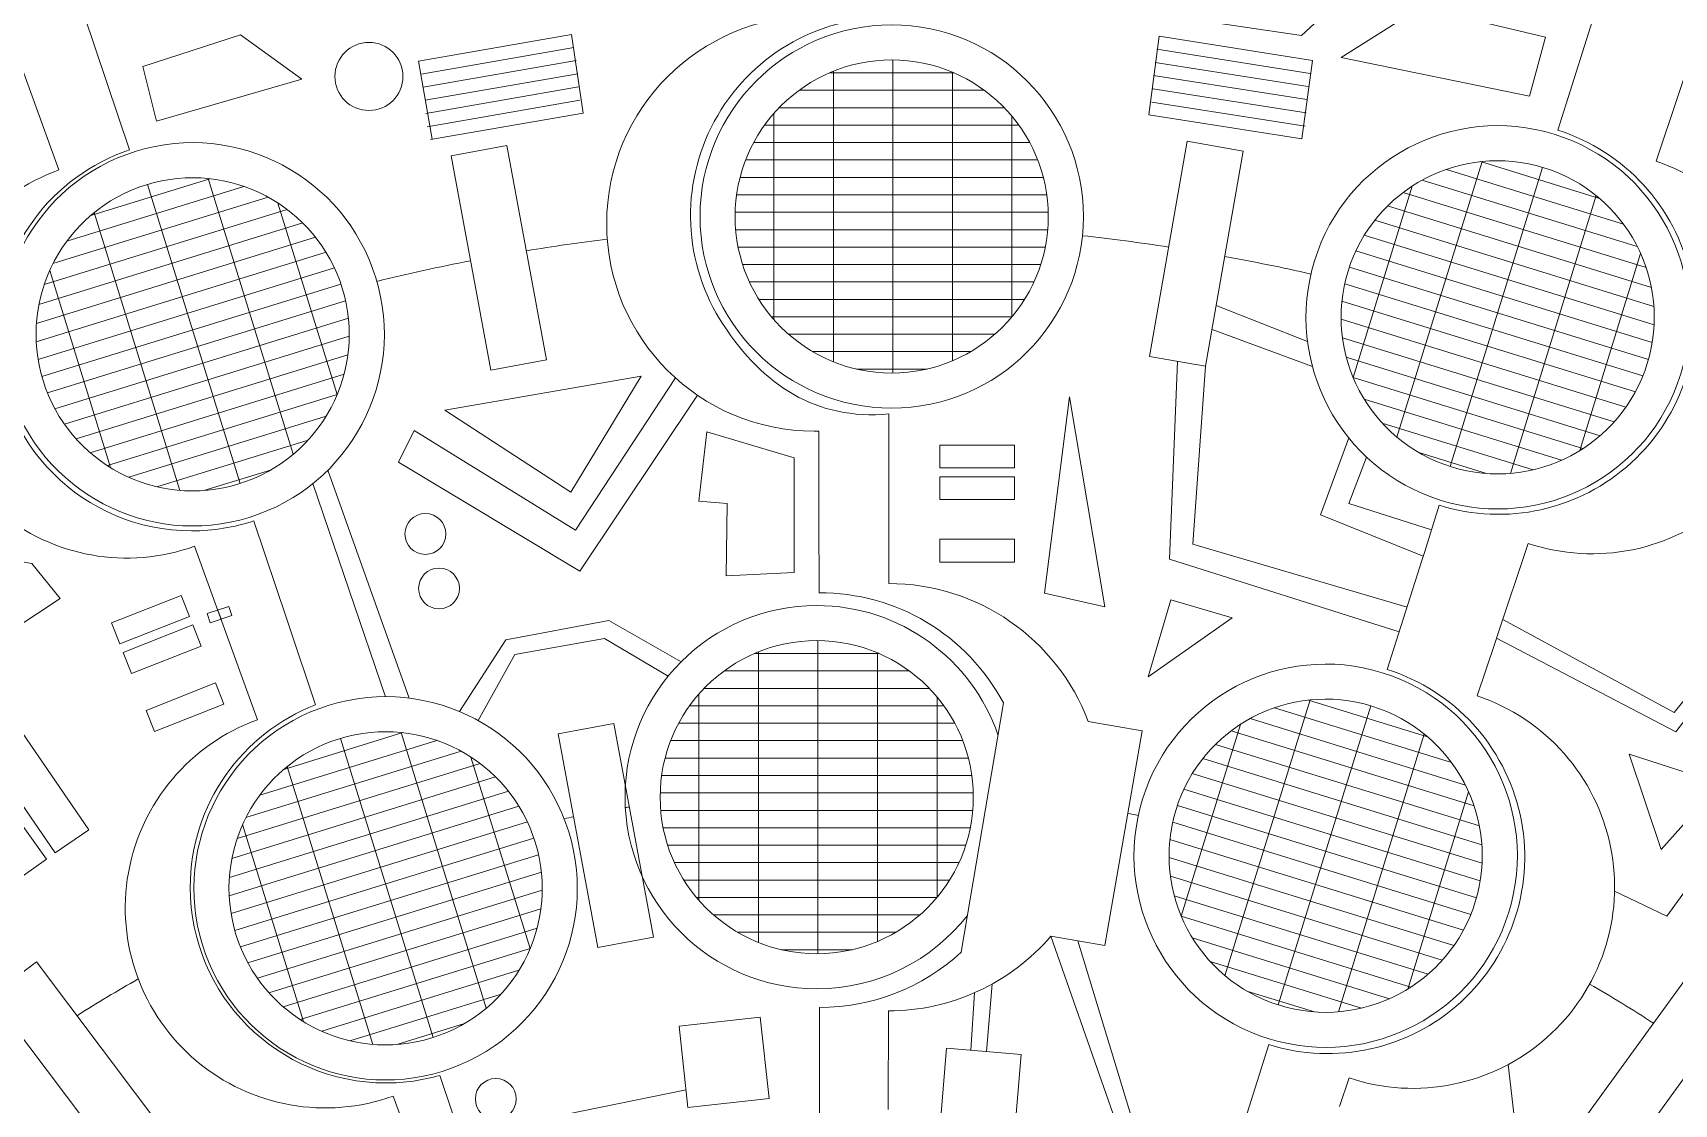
# Model space of a CAD drawing. Header units: millimetres. Extents: x -182 to 179, y -139 to 136.
# Drawn here: x -51 to 44.7, y 39.9 to 102.3 of the extents above; entities that cross this region are included whole.
import ezdxf

# ---------------------------------------------------------------- set-up
doc = ezdxf.new("R2010")
doc.units = ezdxf.units.MM
doc.header["$MEASUREMENT"] = 0
doc.layers.add('Layer 1', color=7, linetype='Continuous')

msp = doc.modelspace()

# ---------------------------------------------------------------- linework, layer by layer
at = {"layer": 'Layer 1', "color": 5, "lineweight": 9}
for points in [[(1.836, 76.9655), (6.2016, 76.9655), (6.2016, 78.2883), (1.836, 78.2883), (1.836, 76.9655)], [(1.836, 75.1135), (6.2016, 75.1135), (6.2016, 76.4363), (1.836, 76.4363), (1.836, 75.1135)], [(1.836, 71.4755), (6.2016, 71.4755), (6.2016, 72.7983), (1.836, 72.7983), (1.836, 71.4755)]]:
    msp.add_lwpolyline(points, close=True, dxfattribs=at)
at = {"layer": 'Layer 1', "color": 1, "lineweight": 9}
for centre, major_axis in [((-0.9599, 91.6205), (0, 11.1719)), ((-0.9599, 91.6205), (0, 9.1282)), ((-5.3315, 57.764), (0, 9.1282))]:
    msp.add_ellipse(centre, major_axis=major_axis, ratio=1, dxfattribs=at)
at = {"layer": 'Layer 1', "color": 5, "lineweight": 9}
for centre, major_axis in [((-31.4354, 99.7856), (0, 1.9844)), ((-28.1432, 73.1103), (0, 1.1906)), ((-27.3494, 69.9353), (0, 1.1906)), ((-24.0421, 40.1696), (0, 1.1906))]:
    msp.add_ellipse(centre, major_axis=major_axis, ratio=1, dxfattribs=at)
at = {"layer": 'Layer 1', "lineweight": 9}
for points, knots in [([(-5.2017, 74.6745), (-5.2017, 74.6745), (-5.206, 79.1082), (-5.206, 79.1082), (-5.206, 79.1082), (-5.2944, 79.1063), (-5.383, 79.1048), (-5.4719, 79.1048), (-5.4719, 79.1048), (-12.1571, 79.1048), (-17.5765, 84.5242), (-17.5765, 91.2094), (-17.5765, 91.2094), (-17.5765, 97.8946), (-12.1571, 103.314), (-5.4719, 103.314), (-5.4719, 103.314), (-5.3908, 103.314), (-5.3102, 103.3125), (-5.2295, 103.3109), (-5.2295, 103.3109), (-5.2295, 103.3109), (-5.2374, 111.4887), (-5.2374, 111.4887)], [0, 0, 0, 0, 0.1428571, 0.1428571, 0.1428571, 0.1428571, 0.2857143, 0.2857143, 0.2857143, 0.2857143, 0.4285714, 0.4285714, 0.4285714, 0.4285714, 0.5714286, 0.5714286, 0.5714286, 0.5714286, 0.7142857, 0.7142857, 0.7142857, 0.7142857, 1, 1, 1, 1]), ([(-1.1049, 111.5197), (-1.1049, 111.5197), (-1.1113, 103.2419), (-1.1113, 103.2419), (-1.1113, 103.2419), (-5.3666, 103.2453), (-9.2801, 100.9118), (-11.3005, 97.1667), (-11.3005, 97.1667), (-13.3208, 93.4217), (-13.1217, 88.8696), (-10.782, 85.3153), (-10.782, 85.3153), (-8.4424, 81.7609), (-5.3679, 79.7332), (-1.1291, 80.1079), (-1.1291, 80.1079), (-1.1291, 80.1079), (-1.1322, 76.1914), (-1.1322, 76.1914)], [0, 0, 0, 0, 0.1666667, 0.1666667, 0.1666667, 0.1666667, 0.3333333, 0.3333333, 0.3333333, 0.3333333, 0.5, 0.5, 0.5, 0.5, 0.6666667, 0.6666667, 0.6666667, 0.6666667, 1, 1, 1, 1]), ([(40.3827, 104.604), (40.3827, 104.604), (37.8692, 96.6503), (37.8692, 96.6503), (37.8692, 96.6503), (41.7742, 95.4162), (44.7241, 92.1927), (45.6079, 88.1938), (45.6079, 88.1938), (46.4918, 84.195), (45.1751, 80.0285), (42.1538, 77.2637), (42.1538, 77.2637), (39.1327, 74.499), (34.8661, 73.5559), (30.961, 74.7899), (30.961, 74.7899), (30.961, 74.7899), (30.1087, 72.0927), (30.1087, 72.0927)], [0, 0, 0, 0, 0.1666667, 0.1666667, 0.1666667, 0.1666667, 0.3333333, 0.3333333, 0.3333333, 0.3333333, 0.5, 0.5, 0.5, 0.5, 0.6666667, 0.6666667, 0.6666667, 0.6666667, 1, 1, 1, 1]), ([(-48.0522, 103.4205), (-48.0522, 103.4205), (-45.397, 95.5042), (-45.397, 95.5042), (-45.397, 95.5042), (-49.9162, 93.9891), (-53.1726, 89.7205), (-53.1726, 84.6911), (-53.1726, 84.6911), (-53.1726, 78.3937), (-48.0676, 73.2887), (-41.7702, 73.2887), (-41.7702, 73.2887), (-40.5022, 73.2887), (-39.2827, 73.4961), (-38.1434, 73.878), (-38.1434, 73.878), (-38.1434, 73.878), (-38.1175, 73.8007), (-38.1175, 73.8007), (-38.1175, 73.8007), (-38.1175, 73.8007), (-36.2407, 68.2049), (-36.2407, 68.2049)], [0, 0, 0, 0, 0.1428571, 0.1428571, 0.1428571, 0.1428571, 0.2857143, 0.2857143, 0.2857143, 0.2857143, 0.4285714, 0.4285714, 0.4285714, 0.4285714, 0.5714286, 0.5714286, 0.5714286, 0.5714286, 0.7142857, 0.7142857, 0.7142857, 0.7142857, 1, 1, 1, 1]), ([(46.1754, 102.5071), (46.1754, 102.5071), (43.6068, 94.8383), (43.6068, 94.8383), (43.6068, 94.8383), (47.5858, 93.5056), (50.5515, 90.1514), (51.3868, 86.0392), (51.3868, 86.0392), (52.2222, 81.9269), (50.8002, 77.6814), (47.6566, 74.9019), (47.6566, 74.9019), (44.513, 72.1223), (40.1253, 71.231), (36.1464, 72.5638), (36.1464, 72.5638), (36.1464, 72.5638), (34.3706, 67.2619), (34.3706, 67.2619)], [0, 0, 0, 0, 0.1666667, 0.1666667, 0.1666667, 0.1666667, 0.3333333, 0.3333333, 0.3333333, 0.3333333, 0.5, 0.5, 0.5, 0.5, 0.6666667, 0.6666667, 0.6666667, 0.6666667, 1, 1, 1, 1]), ([(-29.1176, 37.842), (-29.1176, 37.842), (-30.0184, 40.3366), (-30.0184, 40.3366), (-30.0184, 40.3366), (-33.9371, 38.9217), (-38.3128, 39.7047), (-41.4976, 42.3909), (-41.4976, 42.3909), (-44.6822, 45.077), (-46.1919, 49.2581), (-45.458, 53.3593), (-45.458, 53.3593), (-44.7242, 57.4603), (-41.858, 60.8583), (-37.9394, 62.2733), (-37.9394, 62.2733), (-37.9394, 62.2733), (-41.5947, 72.3966), (-41.5947, 72.3966), (-41.5947, 72.3966), (-45.5134, 70.9815), (-49.8892, 71.7647), (-53.0738, 74.4508), (-53.0738, 74.4508), (-56.2586, 77.137), (-57.7683, 81.3181), (-57.0344, 85.4192), (-57.0344, 85.4192), (-56.3004, 89.5202), (-53.4344, 92.9183), (-49.5158, 94.3333), (-49.5158, 94.3333), (-49.5158, 94.3333), (-52.2173, 101.8149), (-52.2173, 101.8149)], [0, 0, 0, 0, 0.1, 0.1, 0.1, 0.1, 0.2, 0.2, 0.2, 0.2, 0.3, 0.3, 0.3, 0.3, 0.4, 0.4, 0.4, 0.4, 0.5, 0.5, 0.5, 0.5, 0.6, 0.6, 0.6, 0.6, 0.7, 0.7, 0.7, 0.7, 0.8, 0.8, 0.8, 0.8, 1, 1, 1, 1]), ([(-21.0791, 83.2565), (-21.0791, 83.2565), (-24.3254, 82.6552), (-24.3254, 82.6552), (-24.3254, 82.6552), (-24.3254, 82.6552), (-26.6426, 95.1643), (-26.6426, 95.1643), (-26.6426, 95.1643), (-26.6426, 95.1643), (-23.3963, 95.7657), (-23.3963, 95.7657), (-23.3963, 95.7657), (-23.3963, 95.7657), (-21.0791, 83.2565), (-21.0791, 83.2565)], [0, 0, 0, 0, 0.2, 0.2, 0.2, 0.2, 0.4, 0.4, 0.4, 0.4, 0.6, 0.6, 0.6, 0.6, 1, 1, 1, 1]), ([(17.3391, 82.8853), (17.3391, 82.8853), (14.075, 83.4539), (14.075, 83.4539), (14.075, 83.4539), (14.075, 83.4539), (16.2616, 96.0057), (16.2616, 96.0057), (16.2616, 96.0057), (16.2616, 96.0057), (19.5258, 95.437), (19.5258, 95.437), (19.5258, 95.437), (19.5258, 95.437), (17.3391, 82.8853), (17.3391, 82.8853)], [0, 0, 0, 0, 0.2, 0.2, 0.2, 0.2, 0.4, 0.4, 0.4, 0.4, 0.6, 0.6, 0.6, 0.6, 1, 1, 1, 1]), ([(-1.1326, 75.6292), (-1.1326, 75.6292), (-1.1368, 70.2216), (-1.1368, 70.2216), (-1.1368, 70.2216), (4.0335, 70.2192), (8.6673, 67.015), (10.502, 62.1812), (10.502, 62.1812), (10.502, 62.1812), (13.6372, 61.635), (13.6372, 61.635), (13.6372, 61.635), (13.6372, 61.635), (11.4572, 49.1214), (11.4572, 49.1214), (11.4572, 49.1214), (11.4572, 49.1214), (8.322, 49.6676), (8.322, 49.6676), (8.322, 49.6676), (5.9541, 46.8974), (2.4883, 45.3034), (-1.156, 45.3058), (-1.156, 45.3058), (-1.156, 45.3058), (-1.1604, 39.5633), (-1.1604, 39.5633)], [0, 0, 0, 0, 0.125, 0.125, 0.125, 0.125, 0.25, 0.25, 0.25, 0.25, 0.375, 0.375, 0.375, 0.375, 0.5, 0.5, 0.5, 0.5, 0.625, 0.625, 0.625, 0.625, 0.75, 0.75, 0.75, 0.75, 1, 1, 1, 1]), ([(-5.1659, 37.9758), (-5.1659, 37.9758), (-5.1732, 45.5054), (-5.1732, 45.5054), (-5.1732, 45.5054), (-2.1107, 45.4927), (0.8409, 46.6412), (3.0883, 48.7219), (3.0883, 48.7219), (3.0883, 48.7219), (5.5517, 63.2632), (5.5517, 63.2632), (5.5517, 63.2632), (3.4397, 67.236), (-0.6977, 69.7075), (-5.1968, 69.6786), (-5.1968, 69.6786), (-5.1968, 69.6786), (-5.2011, 74.1123), (-5.2011, 74.1123)], [0, 0, 0, 0, 0.1666667, 0.1666667, 0.1666667, 0.1666667, 0.3333333, 0.3333333, 0.3333333, 0.3333333, 0.5, 0.5, 0.5, 0.5, 0.6666667, 0.6666667, 0.6666667, 0.6666667, 1, 1, 1, 1]), ([(29.9392, 71.5565), (29.9392, 71.5565), (27.9322, 65.2053), (27.9322, 65.2053), (27.9322, 65.2053), (31.8372, 63.9713), (34.7871, 60.7477), (35.6709, 56.7489), (35.6709, 56.7489), (36.5547, 52.7501), (35.2381, 48.5837), (32.2168, 45.8188), (32.2168, 45.8188), (29.1957, 43.054), (24.929, 42.1111), (21.024, 43.3451), (21.024, 43.3451), (21.024, 43.3451), (18.5135, 35.4009), (18.5135, 35.4009)], [0, 0, 0, 0, 0.1666667, 0.1666667, 0.1666667, 0.1666667, 0.3333333, 0.3333333, 0.3333333, 0.3333333, 0.5, 0.5, 0.5, 0.5, 0.6666667, 0.6666667, 0.6666667, 0.6666667, 1, 1, 1, 1]), ([(-36.0619, 67.6719), (-36.0619, 67.6719), (-34.5446, 63.1481), (-34.5446, 63.1481), (-34.5446, 63.1481), (-38.8194, 61.503), (-41.8532, 57.3578), (-41.8532, 52.5034), (-41.8532, 52.5034), (-41.8532, 46.206), (-36.7482, 41.101), (-30.4508, 41.101), (-30.4508, 41.101), (-29.3571, 41.101), (-28.2994, 41.2553), (-27.2981, 41.5428), (-27.2981, 41.5428), (-27.2981, 41.5428), (-27.259, 41.4263), (-27.259, 41.4263), (-27.259, 41.4263), (-27.259, 41.4263), (-24.7038, 33.8082), (-24.7038, 33.8082)], [0, 0, 0, 0, 0.1428571, 0.1428571, 0.1428571, 0.1428571, 0.2857143, 0.2857143, 0.2857143, 0.2857143, 0.4285714, 0.4285714, 0.4285714, 0.4285714, 0.5714286, 0.5714286, 0.5714286, 0.5714286, 0.7142857, 0.7142857, 0.7142857, 0.7142857, 1, 1, 1, 1]), ([(34.1921, 66.7288), (34.1921, 66.7288), (33.1673, 63.669), (33.1673, 63.669), (33.1673, 63.669), (37.1462, 62.3363), (40.1119, 58.9821), (40.9473, 54.8699), (40.9473, 54.8699), (41.7827, 50.7577), (40.3607, 46.5122), (37.2171, 43.7326), (37.2171, 43.7326), (34.0735, 40.9531), (29.6858, 40.0618), (25.7068, 41.3944), (25.7068, 41.3944), (25.7068, 41.3944), (25.1469, 39.7228), (25.1469, 39.7228)], [0, 0, 0, 0, 0.1666667, 0.1666667, 0.1666667, 0.1666667, 0.3333333, 0.3333333, 0.3333333, 0.3333333, 0.5, 0.5, 0.5, 0.5, 0.6666667, 0.6666667, 0.6666667, 0.6666667, 1, 1, 1, 1]), ([(-14.8448, 49.6016), (-14.8448, 49.6016), (-18.0911, 49.0002), (-18.0911, 49.0002), (-18.0911, 49.0002), (-18.0911, 49.0002), (-20.4002, 61.4659), (-20.4002, 61.4659), (-20.4002, 61.4659), (-20.4002, 61.4659), (-17.154, 62.0672), (-17.154, 62.0672), (-17.154, 62.0672), (-17.154, 62.0672), (-14.8448, 49.6016), (-14.8448, 49.6016)], [0, 0, 0, 0, 0.2, 0.2, 0.2, 0.2, 0.4, 0.4, 0.4, 0.4, 0.6, 0.6, 0.6, 0.6, 1, 1, 1, 1]), ([(-43.1508, 37.9892), (-43.1508, 37.9892), (-45.8052, 35.9895), (-45.8052, 35.9895), (-45.8052, 35.9895), (-45.8052, 35.9895), (-53.4718, 46.1661), (-53.4718, 46.1661), (-53.4718, 46.1661), (-53.4718, 46.1661), (-50.8175, 48.1658), (-50.8175, 48.1658), (-50.8175, 48.1658), (-50.8175, 48.1658), (-43.1508, 37.9892), (-43.1508, 37.9892)], [0, 0, 0, 0, 0.2, 0.2, 0.2, 0.2, 0.4, 0.4, 0.4, 0.4, 0.6, 0.6, 0.6, 0.6, 1, 1, 1, 1]), ([(41.3715, 36.0589), (41.3715, 36.0589), (38.681, 38.0098), (38.681, 38.0098), (38.681, 38.0098), (38.681, 38.0098), (46.1844, 48.3582), (46.1844, 48.3582), (46.1844, 48.3582), (46.1844, 48.3582), (48.875, 46.4073), (48.875, 46.4073), (48.875, 46.4073), (48.875, 46.4073), (41.3715, 36.0589), (41.3715, 36.0589)], [0, 0, 0, 0, 0.2, 0.2, 0.2, 0.2, 0.4, 0.4, 0.4, 0.4, 0.6, 0.6, 0.6, 0.6, 1, 1, 1, 1])]:
    msp.add_open_spline(points, degree=3, knots=knots, dxfattribs=at)
at = {"layer": 'Layer 1', "color": 5, "lineweight": 9}
for points, knots in [([(-1.1093, 105.7393), (-1.1093, 105.7393), (22.9364, 102.1673), (22.9364, 102.1673), (22.9364, 102.1673), (22.9364, 102.1673), (29.3227, 108.0805), (29.3227, 108.0805)], [0, 0, 0, 0, 0.3333333, 0.3333333, 0.3333333, 0.3333333, 1, 1, 1, 1]), ([(-38.9236, 102.214), (-38.9236, 102.214), (-44.6122, 100.3619), (-44.6122, 100.3619), (-44.6122, 100.3619), (-44.6122, 100.3619), (-43.8184, 97.1869), (-43.8184, 97.1869), (-43.8184, 97.1869), (-43.8184, 97.1869), (-35.3517, 99.6343), (-35.3517, 99.6343), (-35.3517, 99.6343), (-35.3517, 99.6343), (-38.9236, 102.214), (-38.9236, 102.214)], [0, 0, 0, 0, 0.2, 0.2, 0.2, 0.2, 0.4, 0.4, 0.4, 0.4, 0.6, 0.6, 0.6, 0.6, 1, 1, 1, 1]), ([(15.7071, 83.1696), (15.7071, 83.1696), (15.2314, 71.6395), (15.2314, 71.6395), (15.2314, 71.6395), (15.2314, 71.6395), (28.6277, 67.4061), (28.6277, 67.4061)], [0, 0, 0, 0, 0.3333333, 0.3333333, 0.3333333, 0.3333333, 1, 1, 1, 1]), ([(29.0807, 68.8395), (29.0807, 68.8395), (16.5955, 72.5257), (16.5955, 72.5257), (16.5955, 72.5257), (16.5955, 72.5257), (17.3391, 82.8853), (17.3391, 82.8853)], [0, 0, 0, 0, 0.3333333, 0.3333333, 0.3333333, 0.3333333, 1, 1, 1, 1]), ([(-12.284, 81.2022), (-12.284, 81.2022), (-19.1323, 70.9466), (-19.1323, 70.9466), (-19.1323, 70.9466), (-19.1323, 70.9466), (-29.7156, 77.2966), (-29.7156, 77.2966), (-29.7156, 77.2966), (-29.7156, 77.2966), (-28.7897, 79.1487), (-28.7897, 79.1487), (-28.7897, 79.1487), (-28.7897, 79.1487), (-19.397, 73.3279), (-19.397, 73.3279), (-19.397, 73.3279), (-19.397, 73.3279), (-13.5702, 82.2126), (-13.5702, 82.2126)], [0, 0, 0, 0, 0.1666667, 0.1666667, 0.1666667, 0.1666667, 0.3333333, 0.3333333, 0.3333333, 0.3333333, 0.5, 0.5, 0.5, 0.5, 0.6666667, 0.6666667, 0.6666667, 0.6666667, 1, 1, 1, 1]), ([(25.6787, 78.714), (25.6787, 78.714), (24.0289, 74.2192), (24.0289, 74.2192), (24.0289, 74.2192), (24.0289, 74.2192), (30.024, 71.8246), (30.024, 71.8246)], [0, 0, 0, 0, 0.3333333, 0.3333333, 0.3333333, 0.3333333, 1, 1, 1, 1]), ([(26.7265, 77.5861), (26.7265, 77.5861), (25.6825, 74.8806), (25.6825, 74.8806), (25.6825, 74.8806), (25.6825, 74.8806), (30.5079, 73.3557), (30.5079, 73.3557)], [0, 0, 0, 0, 0.3333333, 0.3333333, 0.3333333, 0.3333333, 1, 1, 1, 1]), ([(34.2956, 67.0376), (34.2956, 67.0376), (44.7503, 61.5675), (44.7503, 61.5675), (44.7503, 61.5675), (44.7503, 61.5675), (48.719, 66.7269), (48.719, 66.7269), (48.719, 66.7269), (48.719, 66.7269), (48.4076, 75.6277), (48.4076, 75.6277)], [0, 0, 0, 0, 0.25, 0.25, 0.25, 0.25, 0.5, 0.5, 0.5, 0.5, 1, 1, 1, 1]), ([(47.6566, 74.9019), (47.6566, 74.9019), (48.0576, 66.9254), (48.0576, 66.9254), (48.0576, 66.9254), (48.0576, 66.9254), (44.6511, 62.6921), (44.6511, 62.6921), (44.6511, 62.6921), (44.6511, 62.6921), (34.6569, 68.1163), (34.6569, 68.1163)], [0, 0, 0, 0, 0.25, 0.25, 0.25, 0.25, 0.5, 0.5, 0.5, 0.5, 1, 1, 1, 1]), ([(-46.4478, 67.9267), (-46.4478, 67.9267), (-42.3875, 69.5305), (-42.3875, 69.5305), (-42.3875, 69.5305), (-42.3875, 69.5305), (-41.9015, 68.3001), (-41.9015, 68.3001), (-41.9015, 68.3001), (-41.9015, 68.3001), (-45.9618, 66.6963), (-45.9618, 66.6963), (-45.9618, 66.6963), (-45.9618, 66.6963), (-46.4478, 67.9267), (-46.4478, 67.9267)], [0, 0, 0, 0, 0.2, 0.2, 0.2, 0.2, 0.4, 0.4, 0.4, 0.4, 0.6, 0.6, 0.6, 0.6, 1, 1, 1, 1]), ([(-26.1461, 62.7549), (-26.1461, 62.7549), (-23.4638, 66.943), (-23.4638, 66.943), (-23.4638, 66.943), (-23.4638, 66.943), (-17.4445, 68.0675), (-17.4445, 68.0675), (-17.4445, 68.0675), (-17.4445, 68.0675), (-13.2312, 65.6637), (-13.2312, 65.6637)], [0, 0, 0, 0, 0.25, 0.25, 0.25, 0.25, 0.5, 0.5, 0.5, 0.5, 1, 1, 1, 1]), ([(-45.7675, 66.2042), (-45.7675, 66.2042), (-41.7071, 67.808), (-41.7071, 67.808), (-41.7071, 67.808), (-41.7071, 67.808), (-41.2211, 66.5776), (-41.2211, 66.5776), (-41.2211, 66.5776), (-41.2211, 66.5776), (-45.2814, 64.9738), (-45.2814, 64.9738), (-45.2814, 64.9738), (-45.2814, 64.9738), (-45.7675, 66.2042), (-45.7675, 66.2042)], [0, 0, 0, 0, 0.2, 0.2, 0.2, 0.2, 0.4, 0.4, 0.4, 0.4, 0.6, 0.6, 0.6, 0.6, 1, 1, 1, 1]), ([(-13.995, 64.8183), (-13.995, 64.8183), (-17.7091, 67.0091), (-17.7091, 67.0091), (-17.7091, 67.0091), (-17.7091, 67.0091), (-22.9346, 66.0831), (-22.9346, 66.0831), (-22.9346, 66.0831), (-22.9346, 66.0831), (-25.0622, 62.2301), (-25.0622, 62.2301)], [0, 0, 0, 0, 0.25, 0.25, 0.25, 0.25, 0.5, 0.5, 0.5, 0.5, 1, 1, 1, 1]), ([(-44.4309, 62.8206), (-44.4309, 62.8206), (-40.3706, 64.4244), (-40.3706, 64.4244), (-40.3706, 64.4244), (-40.3706, 64.4244), (-39.8846, 63.194), (-39.8846, 63.194), (-39.8846, 63.194), (-39.8846, 63.194), (-43.9449, 61.5902), (-43.9449, 61.5902), (-43.9449, 61.5902), (-43.9449, 61.5902), (-44.4309, 62.8206), (-44.4309, 62.8206)], [0, 0, 0, 0, 0.2, 0.2, 0.2, 0.2, 0.4, 0.4, 0.4, 0.4, 0.6, 0.6, 0.6, 0.6, 1, 1, 1, 1]), ([(47.3306, 58.5577), (47.3306, 58.5577), (42.0389, 60.2775), (42.0389, 60.2775), (42.0389, 60.2775), (42.0389, 60.2775), (43.891, 54.7212), (43.891, 54.7212), (43.891, 54.7212), (43.891, 54.7212), (47.3306, 58.5577), (47.3306, 58.5577)], [0, 0, 0, 0, 0.25, 0.25, 0.25, 0.25, 0.5, 0.5, 0.5, 0.5, 1, 1, 1, 1]), ([(34.9798, 42.1762), (34.9798, 42.1762), (35.4244, 38.3166), (35.4244, 38.3166), (35.4244, 38.3166), (35.4244, 38.3166), (39.8848, 35.0825), (39.8848, 35.0825)], [0, 0, 0, 0, 0.3333333, 0.3333333, 0.3333333, 0.3333333, 1, 1, 1, 1])]:
    msp.add_open_spline(points, degree=3, knots=knots, dxfattribs=at)
at = {"layer": 'Layer 1', "color": 1, "lineweight": 9}
for points, knots in [([(29.8681, 103.8015), (29.8681, 103.8015), (37.1441, 102.0817), (37.1441, 102.0817), (37.1441, 102.0817), (37.1441, 102.0817), (36.2181, 98.6421), (36.2181, 98.6421), (36.2181, 98.6421), (36.2181, 98.6421), (25.2379, 100.891), (25.2379, 100.891), (25.2379, 100.891), (25.2379, 100.891), (29.8681, 103.8015), (29.8681, 103.8015)], [0, 0, 0, 0, 0.2, 0.2, 0.2, 0.2, 0.4, 0.4, 0.4, 0.4, 0.6, 0.6, 0.6, 0.6, 1, 1, 1, 1]), ([(31.0656, 75.0697), (36.9608, 73.2484), (43.2161, 76.551), (45.0373, 82.4462), (45.0373, 82.4462), (46.8586, 88.3414), (43.556, 94.5967), (37.6608, 96.4179), (37.6608, 96.4179), (31.7656, 98.2392), (25.5103, 94.9366), (23.6891, 89.0414), (23.6891, 89.0414), (21.8678, 83.1462), (25.1704, 76.8909), (31.0656, 75.0697)], [0, 0, 0, 0, 0.2, 0.2, 0.2, 0.2, 0.4, 0.4, 0.4, 0.4, 0.6, 0.6, 0.6, 0.6, 1, 1, 1, 1]), ([(-38.4142, 74.0774), (-44.3094, 72.2561), (-50.5647, 75.5587), (-52.3859, 81.4539), (-52.3859, 81.4539), (-54.2072, 87.3491), (-50.9046, 93.6044), (-45.0094, 95.4256), (-45.0094, 95.4256), (-39.1142, 97.2469), (-32.8589, 93.9443), (-31.0377, 88.0491), (-31.0377, 88.0491), (-29.2164, 82.1539), (-32.519, 75.8986), (-38.4142, 74.0774)], [0, 0, 0, 0, 0.2, 0.2, 0.2, 0.2, 0.4, 0.4, 0.4, 0.4, 0.6, 0.6, 0.6, 0.6, 1, 1, 1, 1]), ([(31.6688, 77.0223), (36.4856, 75.5342), (41.5966, 78.2327), (43.0847, 83.0494), (43.0847, 83.0494), (44.5728, 87.8662), (41.8743, 92.9772), (37.0576, 94.4653), (37.0576, 94.4653), (32.2408, 95.9534), (27.1298, 93.2549), (25.6417, 88.4382), (25.6417, 88.4382), (24.1536, 83.6214), (26.8521, 78.5104), (31.6688, 77.0223)], [0, 0, 0, 0, 0.2, 0.2, 0.2, 0.2, 0.4, 0.4, 0.4, 0.4, 0.6, 0.6, 0.6, 0.6, 1, 1, 1, 1]), ([(-39.0174, 76.03), (-43.8342, 74.5419), (-48.9452, 77.2404), (-50.4333, 82.0571), (-50.4333, 82.0571), (-51.9214, 86.8739), (-49.2229, 91.9849), (-44.4062, 93.473), (-44.4062, 93.473), (-39.5894, 94.9611), (-34.4784, 92.2626), (-32.9903, 87.4459), (-32.9903, 87.4459), (-31.5022, 82.6291), (-34.2007, 77.5181), (-39.0174, 76.03)], [0, 0, 0, 0, 0.2, 0.2, 0.2, 0.2, 0.4, 0.4, 0.4, 0.4, 0.6, 0.6, 0.6, 0.6, 1, 1, 1, 1]), ([(-15.5743, 82.3041), (-15.5743, 82.3041), (-27.0175, 80.3197), (-27.0175, 80.3197), (-27.0175, 80.3197), (-27.0175, 80.3197), (-19.6753, 75.5572), (-19.6753, 75.5572), (-19.6753, 75.5572), (-19.6753, 75.5572), (-15.5743, 82.3041), (-15.5743, 82.3041)], [0, 0, 0, 0, 0.25, 0.25, 0.25, 0.25, 0.5, 0.5, 0.5, 0.5, 1, 1, 1, 1]), ([(11.4611, 68.8616), (11.4611, 68.8616), (9.4105, 81.0985), (9.4105, 81.0985), (9.4105, 81.0985), (9.4105, 81.0985), (7.9553, 69.6553), (7.9553, 69.6553), (7.9553, 69.6553), (7.9553, 69.6553), (11.4611, 68.8616), (11.4611, 68.8616)], [0, 0, 0, 0, 0.25, 0.25, 0.25, 0.25, 0.5, 0.5, 0.5, 0.5, 1, 1, 1, 1]), ([(-12.2008, 75.028), (-12.2008, 75.028), (-11.7378, 79.0629), (-11.7378, 79.0629), (-11.7378, 79.0629), (-11.7378, 79.0629), (-6.6446, 77.5415), (-6.6446, 77.5415), (-6.6446, 77.5415), (-6.6446, 77.5415), (-6.6446, 70.8608), (-6.6446, 70.8608), (-6.6446, 70.8608), (-6.6446, 70.8608), (-10.6133, 70.6624), (-10.6133, 70.6624), (-10.6133, 70.6624), (-10.6133, 70.6624), (-10.5472, 74.8957), (-10.5472, 74.8957), (-10.5472, 74.8957), (-10.5472, 74.8957), (-12.2008, 75.028), (-12.2008, 75.028)], [0, 0, 0, 0, 0.1428571, 0.1428571, 0.1428571, 0.1428571, 0.2857143, 0.2857143, 0.2857143, 0.2857143, 0.4285714, 0.4285714, 0.4285714, 0.4285714, 0.5714286, 0.5714286, 0.5714286, 0.5714286, 0.7142857, 0.7142857, 0.7142857, 0.7142857, 1, 1, 1, 1]), ([(-61.9425, 73.242), (-61.9425, 73.242), (-66.0435, 70.993), (-66.0435, 70.993), (-66.0435, 70.993), (-66.0435, 70.993), (-59.9581, 62.394), (-59.9581, 62.394), (-59.9581, 62.394), (-59.9581, 62.394), (-49.4409, 69.3394), (-49.4409, 69.3394), (-49.4409, 69.3394), (-49.4409, 69.3394), (-51.0945, 71.3899), (-51.0945, 71.3899), (-51.0945, 71.3899), (-51.0945, 71.3899), (-61.9425, 73.242), (-61.9425, 73.242)], [0, 0, 0, 0, 0.1666667, 0.1666667, 0.1666667, 0.1666667, 0.3333333, 0.3333333, 0.3333333, 0.3333333, 0.5, 0.5, 0.5, 0.5, 0.6666667, 0.6666667, 0.6666667, 0.6666667, 1, 1, 1, 1]), ([(3.45, 50.8569), (1.4044, 48.2597), (-1.7688, 46.5921), (-5.3315, 46.5921), (-5.3315, 46.5921), (-11.5016, 46.5921), (-16.5034, 51.5939), (-16.5034, 57.764), (-16.5034, 57.764), (-16.5034, 63.9341), (-11.5016, 68.9359), (-5.3315, 68.9359), (-5.3315, 68.9359), (-0.4339, 68.9359), (3.7277, 65.7843), (5.2358, 61.3987)], [0, 0, 0, 0, 0.2, 0.2, 0.2, 0.2, 0.4, 0.4, 0.4, 0.4, 0.6, 0.6, 0.6, 0.6, 1, 1, 1, 1]), ([(13.9931, 64.7754), (13.9931, 64.7754), (18.8879, 68.215), (18.8879, 68.215), (18.8879, 68.215), (18.8879, 68.215), (15.316, 69.2733), (15.316, 69.2733), (15.316, 69.2733), (15.316, 69.2733), (13.9931, 64.7754), (13.9931, 64.7754)], [0, 0, 0, 0, 0.25, 0.25, 0.25, 0.25, 0.5, 0.5, 0.5, 0.5, 1, 1, 1, 1]), ([(21.0401, 43.6749), (26.9353, 41.8536), (33.1906, 45.1562), (35.0118, 51.0514), (35.0118, 51.0514), (36.8331, 56.9466), (33.5305, 63.2019), (27.6353, 65.0231), (27.6353, 65.0231), (21.7401, 66.8444), (15.4848, 63.5418), (13.6636, 57.6466), (13.6636, 57.6466), (11.8423, 51.7514), (15.1449, 45.4961), (21.0401, 43.6749)], [0, 0, 0, 0, 0.2, 0.2, 0.2, 0.2, 0.4, 0.4, 0.4, 0.4, 0.6, 0.6, 0.6, 0.6, 1, 1, 1, 1]), ([(-53.8292, 64.69), (-53.8292, 64.69), (-55.7913, 63.3407), (-55.7913, 63.3407), (-55.7913, 63.3407), (-55.7913, 63.3407), (-49.7192, 54.5115), (-49.7192, 54.5115), (-49.7192, 54.5115), (-49.7192, 54.5115), (-47.7572, 55.8609), (-47.7572, 55.8609), (-47.7572, 55.8609), (-47.7572, 55.8609), (-53.8292, 64.69), (-53.8292, 64.69)], [0, 0, 0, 0, 0.2, 0.2, 0.2, 0.2, 0.4, 0.4, 0.4, 0.4, 0.6, 0.6, 0.6, 0.6, 1, 1, 1, 1]), ([(-27.1661, 41.7766), (-33.0613, 39.9553), (-39.3166, 43.2579), (-41.1378, 49.1531), (-41.1378, 49.1531), (-42.9591, 55.0483), (-39.6565, 61.3036), (-33.7613, 63.1248), (-33.7613, 63.1248), (-27.8661, 64.9461), (-21.6108, 61.6435), (-19.7896, 55.7483), (-19.7896, 55.7483), (-17.9683, 49.8531), (-21.2709, 43.5978), (-27.1661, 41.7766)], [0, 0, 0, 0, 0.2, 0.2, 0.2, 0.2, 0.4, 0.4, 0.4, 0.4, 0.6, 0.6, 0.6, 0.6, 1, 1, 1, 1]), ([(21.6433, 45.6275), (26.4601, 44.1394), (31.5711, 46.8379), (33.0592, 51.6546), (33.0592, 51.6546), (34.5473, 56.4714), (31.8488, 61.5824), (27.0321, 63.0705), (27.0321, 63.0705), (22.2153, 64.5586), (17.1043, 61.8601), (15.6162, 57.0434), (15.6162, 57.0434), (14.1281, 52.2266), (16.8266, 47.1156), (21.6433, 45.6275)], [0, 0, 0, 0, 0.2, 0.2, 0.2, 0.2, 0.4, 0.4, 0.4, 0.4, 0.6, 0.6, 0.6, 0.6, 1, 1, 1, 1]), ([(53.2281, 63.1926), (53.2281, 63.1926), (44.2201, 50.8193), (44.2201, 50.8193), (44.2201, 50.8193), (44.2201, 50.8193), (41.1799, 52.2773), (41.1799, 52.2773)], [0, 0, 0, 0, 0.3333333, 0.3333333, 0.3333333, 0.3333333, 1, 1, 1, 1]), ([(-56.4734, 62.8637), (-56.4734, 62.8637), (-58.4092, 61.4768), (-58.4092, 61.4768), (-58.4092, 61.4768), (-58.4092, 61.4768), (-52.1685, 52.766), (-52.1685, 52.766), (-52.1685, 52.766), (-52.1685, 52.766), (-50.2327, 54.1529), (-50.2327, 54.1529), (-50.2327, 54.1529), (-50.2327, 54.1529), (-56.4734, 62.8637), (-56.4734, 62.8637)], [0, 0, 0, 0, 0.2, 0.2, 0.2, 0.2, 0.4, 0.4, 0.4, 0.4, 0.6, 0.6, 0.6, 0.6, 1, 1, 1, 1]), ([(-27.7693, 43.7292), (-32.5861, 42.2411), (-37.6971, 44.9396), (-39.1852, 49.7563), (-39.1852, 49.7563), (-40.6733, 54.5731), (-37.9748, 59.6841), (-33.1581, 61.1722), (-33.1581, 61.1722), (-28.3413, 62.6603), (-23.2303, 59.9618), (-21.7422, 55.1451), (-21.7422, 55.1451), (-20.2541, 50.3283), (-22.9526, 45.2173), (-27.7693, 43.7292)], [0, 0, 0, 0, 0.2, 0.2, 0.2, 0.2, 0.4, 0.4, 0.4, 0.4, 0.6, 0.6, 0.6, 0.6, 1, 1, 1, 1]), ([(8.322, 49.6676), (8.322, 49.6676), (12.6031, 37.3916), (12.6031, 37.3916), (12.6031, 37.3916), (12.6031, 37.3916), (18.4289, 35.1328), (18.4289, 35.1328)], [0, 0, 0, 0, 0.3333333, 0.3333333, 0.3333333, 0.3333333, 1, 1, 1, 1]), ([(18.8114, 36.3431), (18.8114, 36.3431), (13.1322, 38.7145), (13.1322, 38.7145), (13.1322, 38.7145), (13.1322, 38.7145), (9.8896, 49.3945), (9.8896, 49.3945)], [0, 0, 0, 0, 0.3333333, 0.3333333, 0.3333333, 0.3333333, 1, 1, 1, 1]), ([(-8.6261, 44.933), (-8.6261, 44.933), (-13.3598, 44.41), (-13.3598, 44.41), (-13.3598, 44.41), (-13.3598, 44.41), (-12.8368, 39.6763), (-12.8368, 39.6763), (-12.8368, 39.6763), (-12.8368, 39.6763), (-8.1031, 40.1993), (-8.1031, 40.1993), (-8.1031, 40.1993), (-8.1031, 40.1993), (-8.6261, 44.933), (-8.6261, 44.933)], [0, 0, 0, 0, 0.2, 0.2, 0.2, 0.2, 0.4, 0.4, 0.4, 0.4, 0.6, 0.6, 0.6, 0.6, 1, 1, 1, 1]), ([(2.2385, 43.1311), (2.2385, 43.1311), (6.5891, 42.7691), (6.5891, 42.7691), (6.5891, 42.7691), (6.5891, 42.7691), (5.7991, 33.2769), (5.7991, 33.2769), (5.7991, 33.2769), (5.7991, 33.2769), (1.4485, 33.6389), (1.4485, 33.6389), (1.4485, 33.6389), (1.4485, 33.6389), (2.2385, 43.1311), (2.2385, 43.1311)], [0, 0, 0, 0, 0.2, 0.2, 0.2, 0.2, 0.4, 0.4, 0.4, 0.4, 0.6, 0.6, 0.6, 0.6, 1, 1, 1, 1])]:
    msp.add_open_spline(points, degree=3, knots=knots, dxfattribs=at)
at = {"layer": 'Layer 1', "color": 5, "lineweight": 9}
for points in [[(-19.632, 102.2295), (-19.632, 102.2295), (-28.5374, 100.6804), (-28.5374, 100.6804)], [(-19.488, 101.4721), (-19.488, 101.4721), (-28.3934, 99.923), (-28.3934, 99.923)], [(14.6363, 102.128), (14.6363, 102.128), (23.566, 100.7258), (23.566, 100.7258)], [(-19.36, 100.7119), (-19.36, 100.7119), (-28.2654, 99.1628), (-28.2654, 99.1628)], [(-0.8866, 100.7478), (-0.8866, 100.7478), (-0.8866, 82.4932), (-0.8866, 82.4932)], [(14.3894, 100.606), (14.3894, 100.606), (23.3191, 99.2038), (23.3191, 99.2038)], [(14.5048, 101.3682), (14.5048, 101.3682), (23.4345, 99.9661), (23.4345, 99.9661)], [(-19.259, 99.9471), (-19.259, 99.9471), (-28.1644, 98.398), (-28.1644, 98.398)], [(2.6713, 99.9972), (2.6713, 99.9972), (-4.5911, 99.9972), (-4.5911, 99.9972)], [(-4.356, 100.0955), (-4.356, 100.0955), (-4.356, 83.1455), (-4.356, 83.1455)], [(2.5827, 100.0357), (2.5827, 100.0357), (2.5827, 83.2053), (2.5827, 83.2053)], [(14.301, 99.8397), (14.301, 99.8397), (23.2307, 98.4375), (23.2307, 98.4375)], [(-19.2167, 99.1718), (-19.2167, 99.1718), (-28.122, 97.6227), (-28.122, 97.6227)], [(4.4387, 98.9812), (4.4387, 98.9812), (-6.3585, 98.9812), (-6.3585, 98.9812)], [(14.2714, 99.0638), (14.2714, 99.0638), (23.2011, 97.6617), (23.2011, 97.6617)], [(-19.1395, 98.4029), (-19.1395, 98.4029), (-28.0449, 96.8538), (-28.0449, 96.8538)], [(-18.9417, 97.6549), (-18.9417, 97.6549), (-27.8471, 96.1058), (-27.8471, 96.1058)], [(-7.8254, 97.6357), (-7.8254, 97.6357), (-7.8254, 85.6053), (-7.8254, 85.6053)], [(5.602, 97.9652), (5.602, 97.9652), (-7.5218, 97.9652), (-7.5218, 97.9652)], [(14.2069, 98.2938), (14.2069, 98.2938), (23.1366, 96.8916), (23.1366, 96.8916)], [(6.4518, 96.9492), (6.4518, 96.9492), (-8.3716, 96.9492), (-8.3716, 96.9492)], [(6.0521, 97.4645), (6.0521, 97.4645), (6.0521, 85.7765), (6.0521, 85.7765)], [(14.0215, 97.5425), (14.0215, 97.5425), (22.9512, 96.1403), (22.9512, 96.1403)], [(7.0869, 95.9332), (7.0869, 95.9332), (-9.0067, 95.9332), (-9.0067, 95.9332)], [(7.5543, 94.9172), (7.5543, 94.9172), (-9.4741, 94.9172), (-9.4741, 94.9172)], [(33.4624, 94.8297), (33.4624, 94.8297), (28.4945, 78.7492), (28.4945, 78.7492)], [(33.3663, 94.8191), (33.3663, 94.8191), (40.3052, 92.6755), (40.3052, 92.6755)], [(-40.7149, 93.8268), (-40.7149, 93.8268), (-47.6538, 91.6832), (-47.6538, 91.6832)], [(-40.811, 93.8374), (-40.811, 93.8374), (-35.8431, 77.7569), (-35.8431, 77.7569)], [(7.881, 93.9012), (7.881, 93.9012), (-9.8008, 93.9012), (-9.8008, 93.9012)], [(31.3778, 94.37), (31.3778, 94.37), (41.6939, 91.183), (41.6939, 91.183)], [(36.9873, 94.4861), (36.9873, 94.4861), (31.5991, 77.0448), (31.5991, 77.0448)], [(-38.7264, 93.3777), (-38.7264, 93.3777), (-49.0425, 90.1907), (-49.0425, 90.1907)], [(-44.3359, 93.4938), (-44.3359, 93.4938), (-38.9477, 76.0525), (-38.9477, 76.0525)], [(8.0807, 92.8852), (8.0807, 92.8852), (-10.0005, 92.8852), (-10.0005, 92.8852)], [(29.3886, 93.3971), (29.3886, 93.3971), (25.9386, 82.2299), (25.9386, 82.2299)], [(28.8546, 93.0228), (28.8546, 93.0228), (43.0175, 88.6474), (43.0175, 88.6474)], [(29.9664, 93.7427), (29.9664, 93.7427), (42.5055, 89.8689), (42.5055, 89.8689)], [(40.1095, 92.8388), (40.1095, 92.8388), (35.1064, 76.644), (35.1064, 76.644)], [(-36.2032, 92.0305), (-36.2032, 92.0305), (-50.3661, 87.6551), (-50.3661, 87.6551)], [(-37.315, 92.7504), (-37.315, 92.7504), (-49.8541, 88.8766), (-49.8541, 88.8766)], [(-36.7372, 92.4048), (-36.7372, 92.4048), (-33.2872, 81.2376), (-33.2872, 81.2376)], [(8.1648, 91.8692), (8.1648, 91.8692), (-10.0846, 91.8692), (-10.0846, 91.8692)], [(27.9479, 92.2395), (27.9479, 92.2395), (43.3245, 87.4892), (43.3245, 87.4892)], [(-35.2965, 91.2472), (-35.2965, 91.2472), (-50.6731, 86.4969), (-50.6731, 86.4969)], [(-47.4581, 91.8465), (-47.4581, 91.8465), (-42.455, 75.6517), (-42.455, 75.6517)], [(27.2014, 91.4067), (27.2014, 91.4067), (43.4711, 86.3805), (43.4711, 86.3805)], [(-34.55, 90.4144), (-34.55, 90.4144), (-50.8197, 85.3882), (-50.8197, 85.3882)], [(-22.2583, 89.6221), (-20.6967, 89.8802), (-19.1248, 90.1078), (-17.5432, 90.304)], [(8.1359, 90.8532), (8.1359, 90.8532), (-10.0557, 90.8532), (-10.0557, 90.8532)], [(10.1567, 90.5023), (11.8447, 90.3176), (13.5221, 90.0972), (15.1879, 89.8421)], [(26.5894, 90.5324), (26.5894, 90.5324), (43.4834, 85.3133), (43.4834, 85.3133)], [(-33.938, 89.5401), (-33.938, 89.5401), (-50.832, 84.321), (-50.832, 84.321)], [(-30.9753, 87.8401), (-29.1687, 88.2813), (-27.3458, 88.6811), (-25.5077, 89.0381)], [(7.9936, 89.8372), (7.9936, 89.8372), (-9.9134, 89.8372), (-9.9134, 89.8372)], [(18.4557, 89.2946), (20.143, 88.9875), (21.8179, 88.6445), (23.4794, 88.2665)], [(26.0987, 89.6207), (26.0987, 89.6207), (43.3743, 84.2836), (43.3743, 84.2836)], [(42.6983, 89.4645), (42.6983, 89.4645), (39.1473, 77.9701), (39.1473, 77.9701)], [(-33.4473, 88.6284), (-33.4473, 88.6284), (-50.7229, 83.2913), (-50.7229, 83.2913)], [(-50.0469, 88.4722), (-50.0469, 88.4722), (-46.4959, 76.9778), (-46.4959, 76.9778)], [(7.7304, 88.8212), (7.7304, 88.8212), (-9.6502, 88.8212), (-9.6502, 88.8212)], [(25.7185, 88.6748), (25.7185, 88.6748), (43.1548, 83.2881), (43.1548, 83.2881)], [(-33.0671, 87.6825), (-33.0671, 87.6825), (-50.5034, 82.2958), (-50.5034, 82.2958)], [(7.3345, 87.8052), (7.3345, 87.8052), (-9.2543, 87.8052), (-9.2543, 87.8052)], [(25.4462, 87.6955), (25.4462, 87.6955), (42.8273, 82.3259), (42.8273, 82.3259)], [(-32.7948, 86.7032), (-32.7948, 86.7032), (-50.1759, 81.3336), (-50.1759, 81.3336)], [(6.7856, 86.7892), (6.7856, 86.7892), (-8.7054, 86.7892), (-8.7054, 86.7892)], [(17.9573, 86.4336), (17.9573, 86.4336), (23.2786, 84.3281), (23.2786, 84.3281)], [(25.2822, 86.6828), (25.2822, 86.6828), (42.3914, 81.3972), (42.3914, 81.3972)], [(-32.6308, 85.6905), (-32.6308, 85.6905), (-49.74, 80.4049), (-49.74, 80.4049)], [(6.0493, 85.7732), (6.0493, 85.7732), (-7.9691, 85.7732), (-7.9691, 85.7732)], [(25.2338, 85.6343), (25.2338, 85.6343), (41.84, 80.5041), (41.84, 80.5041)], [(-32.5824, 84.642), (-32.5824, 84.642), (-49.1886, 79.5118), (-49.1886, 79.5118)], [(5.0578, 84.7572), (5.0578, 84.7572), (-6.9776, 84.7572), (-6.9776, 84.7572)], [(17.7122, 85.0267), (17.7122, 85.0267), (23.5621, 82.8833), (23.5621, 82.8833)], [(25.3122, 84.5467), (25.3122, 84.5467), (41.1619, 79.6502), (41.1619, 79.6502)], [(-32.6608, 83.5544), (-32.6608, 83.5544), (-48.5105, 78.6579), (-48.5105, 78.6579)], [(3.6505, 83.7412), (3.6505, 83.7412), (-5.5703, 83.7412), (-5.5703, 83.7412)], [(25.5367, 83.414), (25.5367, 83.414), (40.3375, 78.8415), (40.3375, 78.8415)], [(-32.8853, 82.4217), (-32.8853, 82.4217), (-47.6861, 77.8492), (-47.6861, 77.8492)], [(1.0979, 82.7252), (1.0979, 82.7252), (-3.0177, 82.7252), (-3.0177, 82.7252)], [(25.9404, 82.2259), (25.9404, 82.2259), (39.3342, 78.0881), (39.3342, 78.0881)], [(-33.289, 81.2336), (-33.289, 81.2336), (-46.6828, 77.0958), (-46.6828, 77.0958)], [(26.5878, 80.9625), (26.5878, 80.9625), (38.0869, 77.4101), (38.0869, 77.4101)], [(-33.9364, 79.9702), (-33.9364, 79.9702), (-45.4355, 76.4178), (-45.4355, 76.4178)], [(27.6325, 79.5764), (27.6325, 79.5764), (36.4425, 76.8547), (36.4425, 76.8547)], [(-34.9811, 78.5841), (-34.9811, 78.5841), (-43.7911, 75.8624), (-43.7911, 75.8624)], [(29.7715, 77.8522), (29.7715, 77.8522), (33.7037, 76.6374), (33.7037, 76.6374)], [(-37.1201, 76.8599), (-37.1201, 76.8599), (-41.0523, 75.6451), (-41.0523, 75.6451)], [(-33.8223, 76.8384), (-33.8223, 76.8384), (-29.0817, 63.5396), (-29.0817, 63.5396)], [(-34.7039, 76.0471), (-34.7039, 76.0471), (-30.4637, 63.6226), (-30.4637, 63.6226)], [(-1.7003, 66.1407), (-1.7003, 66.1407), (-8.9627, 66.1407), (-8.9627, 66.1407)], [(-8.7276, 66.239), (-8.7276, 66.239), (-8.7276, 49.289), (-8.7276, 49.289)], [(-5.2582, 66.8913), (-5.2582, 66.8913), (-5.2582, 48.6367), (-5.2582, 48.6367)], [(-1.7889, 66.1792), (-1.7889, 66.1792), (-1.7889, 49.3488), (-1.7889, 49.3488)], [(0.0671, 65.1247), (0.0671, 65.1247), (-10.7301, 65.1247), (-10.7301, 65.1247)], [(1.2304, 64.1087), (1.2304, 64.1087), (-11.8934, 64.1087), (-11.8934, 64.1087)], [(-12.197, 63.7792), (-12.197, 63.7792), (-12.197, 51.7488), (-12.197, 51.7488)], [(1.6805, 63.608), (1.6805, 63.608), (1.6805, 51.92), (1.6805, 51.92)], [(23.4369, 63.4349), (23.4369, 63.4349), (18.469, 47.3544), (18.469, 47.3544)], [(23.3408, 63.4243), (23.3408, 63.4243), (30.2797, 61.2807), (30.2797, 61.2807)], [(2.0802, 63.0927), (2.0802, 63.0927), (-12.7432, 63.0927), (-12.7432, 63.0927)], [(19.9409, 62.3479), (19.9409, 62.3479), (32.48, 58.4741), (32.48, 58.4741)], [(21.3523, 62.9752), (21.3523, 62.9752), (31.6684, 59.7882), (31.6684, 59.7882)], [(26.9618, 63.0913), (26.9618, 63.0913), (21.5736, 45.65), (21.5736, 45.65)], [(-29.4668, 61.526), (-29.4668, 61.526), (-36.4057, 59.3824), (-36.4057, 59.3824)], [(-29.5629, 61.5366), (-29.5629, 61.5366), (-24.595, 45.4561), (-24.595, 45.4561)], [(2.7153, 62.0767), (2.7153, 62.0767), (-13.3783, 62.0767), (-13.3783, 62.0767)], [(19.3631, 62.0023), (19.3631, 62.0023), (15.9131, 50.8351), (15.9131, 50.8351)], [(18.8291, 61.628), (18.8291, 61.628), (32.992, 57.2526), (32.992, 57.2526)], [(30.084, 61.444), (30.084, 61.444), (25.0809, 45.2492), (25.0809, 45.2492)], [(-26.0669, 60.4496), (-26.0669, 60.4496), (-38.606, 56.5758), (-38.606, 56.5758)], [(-27.4783, 61.0769), (-27.4783, 61.0769), (-37.7944, 57.8899), (-37.7944, 57.8899)], [(-33.0878, 61.193), (-33.0878, 61.193), (-27.6996, 43.7517), (-27.6996, 43.7517)], [(3.1827, 61.0607), (3.1827, 61.0607), (-13.8457, 61.0607), (-13.8457, 61.0607)], [(17.9224, 60.8447), (17.9224, 60.8447), (33.299, 56.0944), (33.299, 56.0944)], [(-24.9551, 59.7297), (-24.9551, 59.7297), (-39.118, 55.3543), (-39.118, 55.3543)], [(-36.21, 59.5457), (-36.21, 59.5457), (-31.2069, 43.3509), (-31.2069, 43.3509)], [(-25.4891, 60.104), (-25.4891, 60.104), (-22.0391, 48.9368), (-22.0391, 48.9368)], [(3.5094, 60.0447), (3.5094, 60.0447), (-14.1724, 60.0447), (-14.1724, 60.0447)], [(17.1759, 60.0119), (17.1759, 60.0119), (33.4456, 54.9857), (33.4456, 54.9857)], [(-24.0484, 58.9464), (-24.0484, 58.9464), (-39.425, 54.1961), (-39.425, 54.1961)], [(3.7091, 59.0287), (3.7091, 59.0287), (-14.3721, 59.0287), (-14.3721, 59.0287)], [(16.5639, 59.1376), (16.5639, 59.1376), (33.4579, 53.9185), (33.4579, 53.9185)], [(-23.3019, 58.1136), (-23.3019, 58.1136), (-39.5716, 53.0874), (-39.5716, 53.0874)], [(3.7932, 58.0127), (3.7932, 58.0127), (-14.4562, 58.0127), (-14.4562, 58.0127)], [(16.0732, 58.2259), (16.0732, 58.2259), (33.3488, 52.8888), (33.3488, 52.8888)], [(32.6728, 58.0697), (32.6728, 58.0697), (29.1218, 46.5753), (29.1218, 46.5753)], [(-22.6899, 57.2393), (-22.6899, 57.2393), (-39.5839, 52.0202), (-39.5839, 52.0202)], [(-20.0536, 56.5067), (-19.87, 56.5443), (-19.6862, 56.5814), (-19.5022, 56.6179)], [(-16.4873, 57.1591), (-16.4088, 57.1717), (-16.3303, 57.1843), (-16.2518, 57.1967)], [(3.7643, 56.9967), (3.7643, 56.9967), (-14.4273, 56.9967), (-14.4273, 56.9967)], [(12.7972, 56.8131), (13.0032, 56.7749), (13.2091, 56.7359), (13.4145, 56.6962)], [(15.693, 57.28), (15.693, 57.28), (33.1293, 51.8933), (33.1293, 51.8933)], [(-22.1992, 56.3276), (-22.1992, 56.3276), (-39.4748, 50.9905), (-39.4748, 50.9905)], [(-38.7988, 56.1714), (-38.7988, 56.1714), (-35.2478, 44.677), (-35.2478, 44.677)], [(3.622, 55.9807), (3.622, 55.9807), (-14.285, 55.9807), (-14.285, 55.9807)], [(15.4207, 56.3007), (15.4207, 56.3007), (32.8018, 50.9311), (32.8018, 50.9311)], [(-21.819, 55.3817), (-21.819, 55.3817), (-39.2553, 49.995), (-39.2553, 49.995)], [(3.3588, 54.9647), (3.3588, 54.9647), (-14.0218, 54.9647), (-14.0218, 54.9647)], [(15.2567, 55.288), (15.2567, 55.288), (32.3659, 50.0024), (32.3659, 50.0024)], [(-21.5467, 54.4024), (-21.5467, 54.4024), (-38.9278, 49.0328), (-38.9278, 49.0328)], [(2.9629, 53.9487), (2.9629, 53.9487), (-13.6259, 53.9487), (-13.6259, 53.9487)], [(15.2083, 54.2395), (15.2083, 54.2395), (31.8145, 49.1093), (31.8145, 49.1093)], [(-21.3827, 53.3897), (-21.3827, 53.3897), (-38.4919, 48.1041), (-38.4919, 48.1041)], [(2.414, 52.9327), (2.414, 52.9327), (-13.077, 52.9327), (-13.077, 52.9327)], [(15.2867, 53.1519), (15.2867, 53.1519), (31.1364, 48.2554), (31.1364, 48.2554)], [(-21.3343, 52.3412), (-21.3343, 52.3412), (-37.9405, 47.211), (-37.9405, 47.211)], [(1.6777, 51.9167), (1.6777, 51.9167), (-12.3407, 51.9167), (-12.3407, 51.9167)], [(15.5112, 52.0192), (15.5112, 52.0192), (30.312, 47.4467), (30.312, 47.4467)], [(-21.4127, 51.2536), (-21.4127, 51.2536), (-37.2624, 46.3571), (-37.2624, 46.3571)], [(0.6862, 50.9007), (0.6862, 50.9007), (-11.3492, 50.9007), (-11.3492, 50.9007)], [(15.9149, 50.8311), (15.9149, 50.8311), (29.3087, 46.6933), (29.3087, 46.6933)], [(-21.6372, 50.1209), (-21.6372, 50.1209), (-36.438, 45.5484), (-36.438, 45.5484)], [(-0.7211, 49.8847), (-0.7211, 49.8847), (-9.9419, 49.8847), (-9.9419, 49.8847)], [(-22.0409, 48.9328), (-22.0409, 48.9328), (-35.4347, 44.795), (-35.4347, 44.795)], [(-3.2737, 48.8687), (-3.2737, 48.8687), (-7.3893, 48.8687), (-7.3893, 48.8687)], [(16.5623, 49.5677), (16.5623, 49.5677), (28.0614, 46.0153), (28.0614, 46.0153)], [(17.607, 48.1816), (17.607, 48.1816), (26.417, 45.4599), (26.417, 45.4599)], [(-48.4503, 45.0237), (-47.28, 45.7668), (-46.0904, 46.4822), (-44.8823, 47.1689)], [(-22.6883, 47.6694), (-22.6883, 47.6694), (-34.1874, 44.117), (-34.1874, 44.117)], [(-23.733, 46.2833), (-23.733, 46.2833), (-32.543, 43.5616), (-32.543, 43.5616)], [(3.662, 43.0126), (3.662, 43.0126), (3.8673, 46.3596), (3.8673, 46.3596)], [(4.8938, 46.8683), (4.8938, 46.8683), (4.5668, 42.9373), (4.5668, 42.9373)], [(19.746, 46.4574), (19.746, 46.4574), (23.6782, 45.2426), (23.6782, 45.2426)], [(39.7251, 46.8649), (40.9868, 46.1357), (42.2282, 45.375), (43.4479, 44.5841)], [(-25.872, 44.5591), (-25.872, 44.5591), (-29.8042, 43.3443), (-29.8042, 43.3443)], [(-19.906, 39.2851), (-19.906, 39.2851), (-12.9494, 40.6956), (-12.9494, 40.6956)], [(46.8015, 40.764), (46.8015, 40.764), (41.576, 34.1494), (41.576, 34.1494)]]:
    msp.add_open_spline(points, degree=3, dxfattribs=at)
at = {"layer": 'Layer 1', "color": 1, "lineweight": 9}
for points in [[(-19.632, 102.2296), (-19.632, 102.2296), (-18.9417, 97.6548), (-18.9417, 97.6548)], [(14.6363, 102.128), (14.6363, 102.128), (14.0215, 97.5425), (14.0215, 97.5425)], [(-28.5374, 100.6805), (-28.5374, 100.6805), (-27.7447, 96.1235), (-27.7447, 96.1235)], [(23.566, 100.7258), (23.566, 100.7258), (22.9512, 96.1403), (22.9512, 96.1403)], [(-1.1325, 75.6292), (-1.1325, 75.6292), (-1.1321, 76.1914), (-1.1321, 76.1914)], [(-5.2016, 74.1123), (-5.2016, 74.1123), (-5.2012, 74.6745), (-5.2012, 74.6745)], [(29.9347, 71.558), (29.9347, 71.558), (30.1133, 72.0912), (30.1133, 72.0912)], [(-40.059, 68.1436), (-40.059, 68.1436), (-40.238, 68.6766), (-40.238, 68.6766)], [(-36.0618, 67.6719), (-36.0618, 67.6719), (-36.2408, 68.2049), (-36.2408, 68.2049)], [(34.1921, 66.7287), (34.1921, 66.7287), (34.3707, 67.2619), (34.3707, 67.2619)]]:
    msp.add_open_spline(points, degree=3, dxfattribs=at)
at = {"layer": 'Layer 1', "color": 2, "lineweight": 9}
msp.add_open_spline([(-40.6862, 67.9331), (-40.6862, 67.9331), (-40.8651, 68.4661), (-40.8651, 68.4661), (-40.8651, 68.4661), (-40.8651, 68.4661), (-39.6108, 68.8871), (-39.6108, 68.8871), (-39.6108, 68.8871), (-39.6108, 68.8871), (-39.4319, 68.3541), (-39.4319, 68.3541), (-39.4319, 68.3541), (-39.4319, 68.3541), (-40.6862, 67.9331), (-40.6862, 67.9331)], degree=3, knots=[0, 0, 0, 0, 0.2, 0.2, 0.2, 0.2, 0.4, 0.4, 0.4, 0.4, 0.6, 0.6, 0.6, 0.6, 1, 1, 1, 1], dxfattribs=at)

doc.saveas('drawing.dxf')
